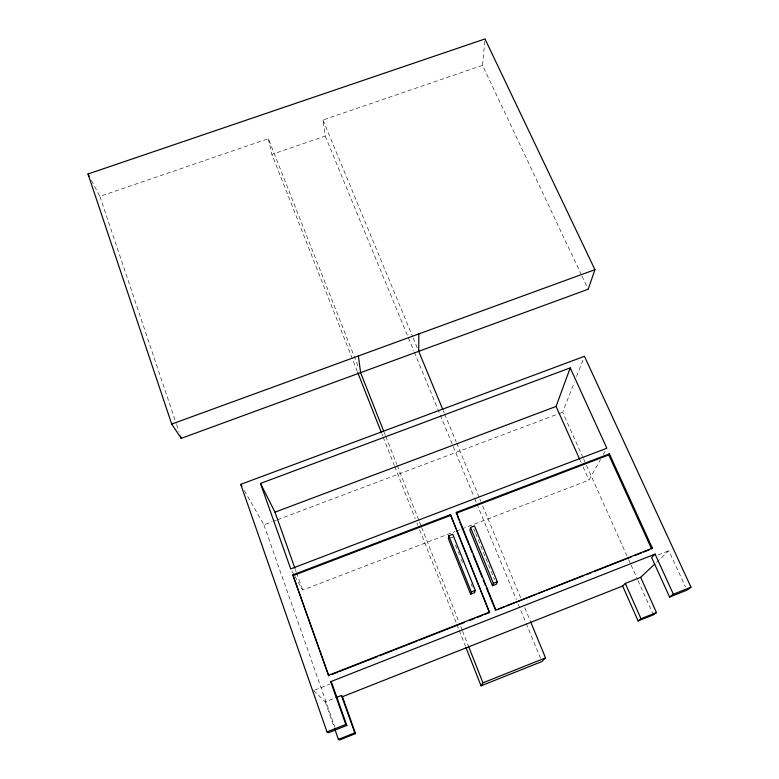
<?xml version="1.0" encoding="UTF-8"?>
<svg xmlns="http://www.w3.org/2000/svg" width="779" height="779" viewBox="0 0 779 779"><rect width="100%" height="100%" fill="white"/><g stroke="black" fill="none" stroke-linecap="round" stroke-linejoin="round"><path stroke-width="0.58" stroke-dasharray="3.9 2.92" d="M581.455 274.968L482.561 65.329L484.781 41.345M582.994 457.633L562.662 412.247L574.435 382.051M576.616 376.452L583.588 358.564M461.733 528.98L588.973 480.117L600.502 459.552M603.384 454.4L605.108 451.323M656.512 562.38L668.849 550.734L685.462 586.86M313.586 690.506L325.252 701.879L334.98 698.042M314.667 690.077L329.751 684.147M658.08 554.969L668.849 550.734M294.9 576.314L302.671 590.063L454.917 531.599M456.046 531.161L460.593 529.418M449.366 538.279L452.307 537.15L453.641 540.48M244.314 490.575L263.906 524.842L271.871 521.842M273.01 521.414L276.418 520.129M277.558 519.7L562.662 412.247M357.337 371.486L271.89 154.398L325.203 136.062L322.983 119.985L482.561 65.329M91.406 180.387L99.916 196.386L268.346 138.701L358.379 366.977M291.911 571.017L294.306 575.253M581.971 276.068L588.184 289.233M583.49 458.743L585.964 464.274M586.46 465.384L628.108 558.377M628.604 559.488L630.581 563.918M631.078 565.018L637.524 579.41M638.02 580.521L653.386 614.845M580.141 460.321L581.124 462.522M583.082 466.923L588.973 480.117M322.983 119.985L412.666 336.732M413.133 337.862L417.778 349.089M443.261 410.66L444.186 412.899M444.643 414.019L456.231 442.005M456.689 443.124L479.397 497.995M479.854 499.115L480.779 501.355M482.639 505.834L520.635 597.649M524.803 607.727L530.82 622.285M325.203 136.062L413.834 350.978M414.292 352.098L474.158 497.255M474.625 498.375L476.475 502.883M476.943 504.003L516.389 599.645M518.239 604.153L525.669 622.158M526.127 623.278L540.519 658.158M473.817 528.883L475.171 532.193M475.628 533.303L494.597 579.732M455.423 544.92L457.653 550.471M458.101 551.581L459.444 554.911M461.226 559.351L462.56 562.681M471.042 583.773L472.376 587.103M384.008 431.985L385.332 435.344M385.78 436.464L396.823 464.459M397.261 465.579L419.005 520.703M419.453 521.833L421.225 526.331M421.673 527.461L458.967 622.041M460.749 626.55L462.074 629.919M462.522 631.048L468.734 646.813M381.807 433.679L382.693 435.938M383.141 437.068L394.271 465.336M394.71 466.465L415.188 518.483M416.96 523.001L417.856 525.26M419.638 529.788L456.572 623.638M457.01 624.768L458.792 629.286M459.24 630.415L465.472 646.249M295.348 569.449L296.156 571.737M296.565 572.886L302.671 590.063M263.906 524.842L335.009 727.459M325.252 701.879L334.025 726.885M99.916 196.386L176.181 423.377M176.57 424.536L178.897 431.449M268.346 138.701L271.89 154.398"/><path stroke-width="1.17" d="M418.839 333.909L418.712 351.339L442.793 409.54M450.466 514.617L489.543 612.586L450.466 514.617L292.836 574.883L328.699 675.734L292.836 574.883M448.762 535.786L448.383 538.659L470.633 594.211L474.606 592.653L475.287 590.375L452.726 534.267L448.762 535.786L471.276 591.943L470.633 594.211M458.938 520.031L456.319 512.378L609.392 453.845L652.383 548.163L651.614 548.952L608.779 454.917L609.392 453.845M470.535 527.422L469.912 530.382L492.445 585.691L496.408 584.153L497.343 581.767L474.479 525.903L470.535 527.422L493.341 583.325L492.445 585.691M594.942 269.661L588.184 289.233L181.215 438.363L171.701 424.078L88.008 173.99L484.996 38.95L594.942 269.661L171.701 424.078M579.644 459.221L556.07 406.443L570.218 367.883L260.468 483.438L290.723 568.904L606.841 448.237L570.218 367.883M652.383 548.163L495.522 610.239L486.378 587.687M465.91 647.378L481.042 685.822L482.941 682.813L545.543 657.856L530.82 622.285M545.543 657.856L541.911 661.537L481.042 685.822M336.061 697.614L341.465 695.481L342.429 696.708L622.645 586.022L625.313 583.403L640.659 577.336L654.75 564.035M655.09 554.103L651.624 557.511L669.589 597.055L686.971 590.141L690.992 587.181L584.464 356.324L240.75 484.353L326.995 731.909L328.329 732.786L346.83 725.434L331.912 683.3L330.647 681.683L655.09 554.103L673.358 594.192L669.589 597.055M622.645 586.022L638.108 620.931L641 618.74L656.473 612.576L640.659 577.336M656.473 612.576L653.386 614.845L638.108 620.931M342.429 696.708L355.555 733.614L339.42 740.05L338.407 739.388L334.824 729.154M326.995 731.909L345.779 724.441L346.83 725.434M673.358 594.192L690.992 587.181M338.407 739.388L354.757 732.864L355.555 733.614M328.407 675.354L489.787 611.992M332.088 674.4L337.755 672.18M340.024 671.294L377.406 656.609M379.665 655.723L417.047 641.049M419.316 640.153L464.625 622.363M469.153 620.59L474.82 618.36M477.079 617.474L482.746 615.254M485.015 614.358L488.404 613.024M498.911 608.905L504.568 606.685M506.827 605.789L536.244 594.25M538.503 593.355L544.161 591.134M546.42 590.248L583.744 575.593M586.012 574.707L591.66 572.487M593.929 571.601L631.253 556.946M634.642 555.612L641.429 552.944M643.697 552.058L649.355 549.838M471.276 591.943L475.287 590.375M493.341 583.325L497.343 581.767M293.235 575.584L450.35 515.494M456.192 513.264L608.779 454.917M260.468 483.438L274.997 512.163L556.07 406.443M240.75 484.353L241.938 486.427M88.008 173.99L89.137 176.122M625.313 583.403L641 618.74M456.319 512.378L495.785 609.645M459.853 522.281L468.997 544.833M469.912 547.092L472.201 552.73M473.116 554.989L482.259 577.531M483.175 579.79L485.463 585.428M383.57 430.865L360.599 372.625L358.408 355.954M468.734 646.813L482.941 682.813M357.775 372.625L381.359 432.549M341.465 695.481L354.757 732.864M274.997 512.163L294.939 568.3M330.647 681.683L345.779 724.441M180.446 436.055L181.215 438.363"/></g></svg>
